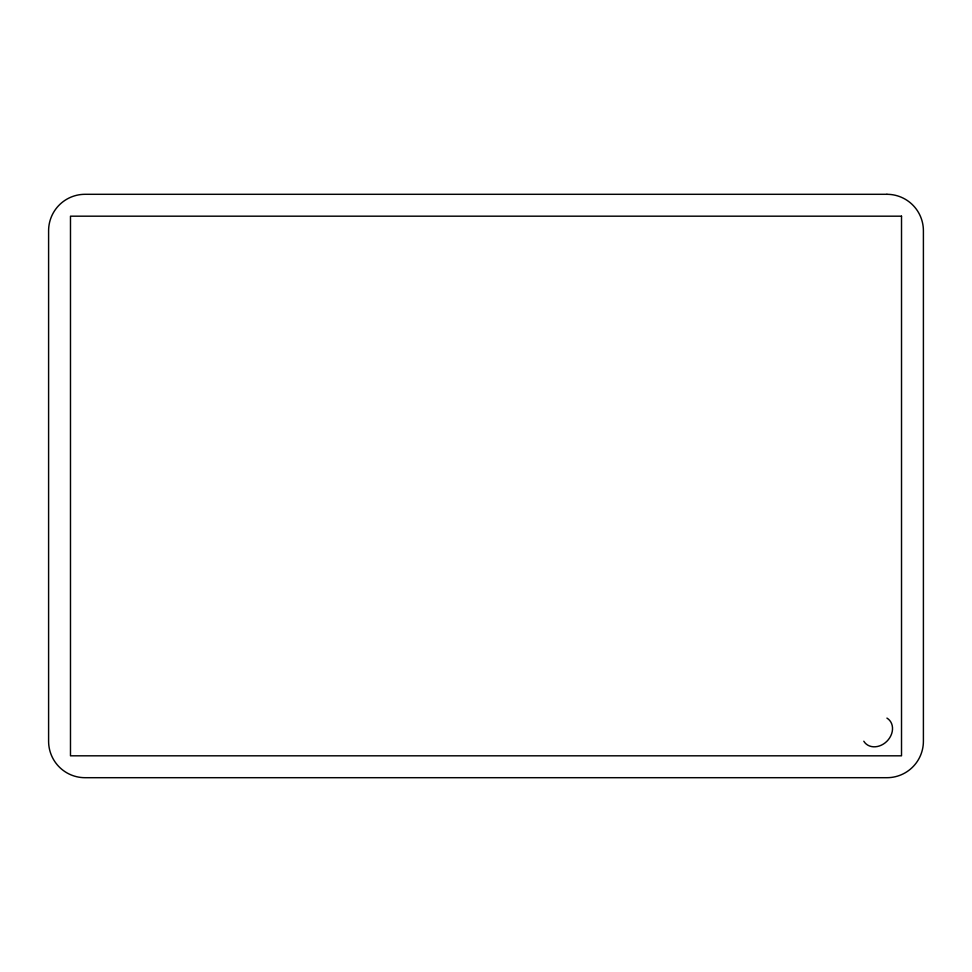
<?xml version="1.0" encoding="UTF-8"?>
<svg xmlns="http://www.w3.org/2000/svg" width="972" height="972" viewBox="0 0 972 972"><rect width="100%" height="100%" fill="white"/><g stroke="black" fill="none" stroke-linecap="round" stroke-linejoin="round"><path stroke-width="1.46" d="M886.938 718.101A16.694 13.657 -45 0 1 886.938 741.235A16.694 13.657 -45 0 1 863.804 741.235M886.938 194.303L85.062 194.303A36.462 36.462 0 0 0 48.6 230.765L48.6 741.235A36.462 36.462 0 0 0 85.062 777.697L886.938 777.697A36.462 36.462 0 0 0 923.4 741.235L923.4 230.765A36.462 36.462 0 0 0 886.938 194.303M901.518 216.185L70.482 216.185L70.482 755.815L901.518 755.815L901.518 216.185"/></g></svg>
